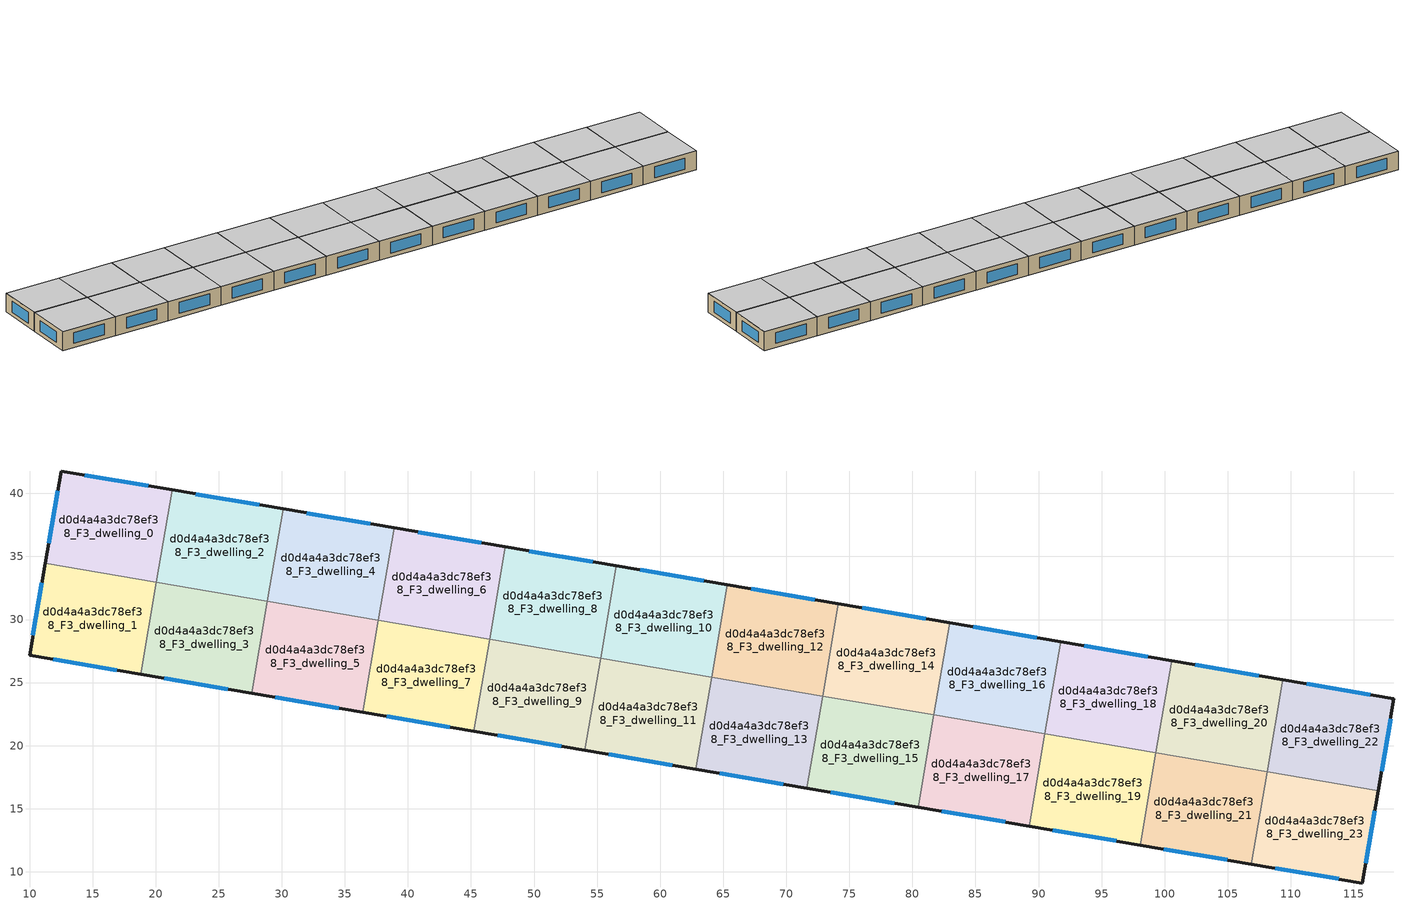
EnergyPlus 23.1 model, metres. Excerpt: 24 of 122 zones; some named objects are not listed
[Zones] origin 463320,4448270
d0d4a4a3dc78ef38_F3_dwelling_0
 floor to d0d4a4a3dc78ef38_F2_dwelling_0 (EU_floor_Construction): 21.3,40.27 20.05,32.96 11.25,34.47 12.51,41.78 z9
 wall outside (EU_wall_Construction): 21.3,40.27 12.51,41.78 11.25,34.47 z9:12
 wall to d0d4a4a3dc78ef38_F3_dwelling_1 (EU_wall_Construction): 11.25,34.47 20.05,32.96 z9:12
 wall to d0d4a4a3dc78ef38_F3_dwelling_2 (EU_wall_Construction): 20.06,32.97 21.3,40.27 z9:12
 window (EU_Window_Construction): 12.24,40.21 11.52,36.03 / 19.42,40.59 14.39,41.45 z9.64:11.36
 ceiling to d0d4a4a3dc78ef38_F4_dwelling_0 (EU_floor_Construction): 20.05,32.96 21.3,40.27 12.51,41.78 11.25,34.47 z12
d0d4a4a3dc78ef38_F3_dwelling_1
 floor to d0d4a4a3dc78ef38_F2_dwelling_1 (EU_floor_Construction): 20.05,32.96 18.81,25.66 10,27.17 11.25,34.47 z9
 wall outside (EU_wall_Construction): 11.25,34.47 10,27.17 18.81,25.66 z9:12
 wall to d0d4a4a3dc78ef38_F3_dwelling_3 (EU_wall_Construction): 18.81,25.66 20.05,32.96 z9:12
 window (EU_Window_Construction): 10.98,32.91 10.27,28.73 / 11.88,26.85 16.92,25.99 z9.64:11.36
 ceiling to d0d4a4a3dc78ef38_F4_dwelling_1 (EU_floor_Construction): 18.81,25.66 20.05,32.96 11.25,34.47 10,27.17 z12
d0d4a4a3dc78ef38_F3_dwelling_10
 floor to d0d4a4a3dc78ef38_F2_dwelling_10 (EU_floor_Construction): 65.33,32.74 64.08,25.44 55.27,26.95 56.52,34.25 z9
 wall outside (EU_wall_Construction): 65.33,32.74 56.52,34.25 z9:12
 wall to d0d4a4a3dc78ef38_F3_dwelling_11 (EU_wall_Construction): 55.27,26.95 64.08,25.44 z9:12
 wall to d0d4a4a3dc78ef38_F3_dwelling_8 (EU_wall_Construction): 56.52,34.25 55.27,26.95 z9:12
 wall to d0d4a4a3dc78ef38_F3_dwelling_12 (EU_wall_Construction): 64.08,25.44 65.33,32.74 z9:12
 window (EU_Window_Construction): 63.44,33.07 58.41,33.93 z9.64:11.36
 ceiling to d0d4a4a3dc78ef38_F4_dwelling_10 (EU_floor_Construction): 64.08,25.44 65.33,32.74 56.52,34.25 55.27,26.95 z12
d0d4a4a3dc78ef38_F3_dwelling_11
 floor to d0d4a4a3dc78ef38_F2_dwelling_11 (EU_floor_Construction): 64.08,25.44 62.83,18.14 54.03,19.64 55.27,26.95 z9
 wall outside (EU_wall_Construction): 54.03,19.64 62.83,18.14 z9:12
 wall to d0d4a4a3dc78ef38_F3_dwelling_9 (EU_wall_Construction): 55.27,26.95 54.03,19.64 z9:12
 wall to d0d4a4a3dc78ef38_F3_dwelling_13 (EU_wall_Construction): 62.83,18.14 64.08,25.44 z9:12
 window (EU_Window_Construction): 55.91,19.32 60.94,18.46 z9.64:11.36
 ceiling to d0d4a4a3dc78ef38_F4_dwelling_11 (EU_floor_Construction): 62.83,18.14 64.08,25.44 55.27,26.95 54.03,19.64 z12
d0d4a4a3dc78ef38_F3_dwelling_12
 floor to d0d4a4a3dc78ef38_F2_dwelling_12 (EU_floor_Construction): 74.14,31.24 72.89,23.94 64.08,25.44 65.33,32.74 z9
 wall outside (EU_wall_Construction): 74.14,31.24 65.33,32.74 z9:12
 wall to d0d4a4a3dc78ef38_F3_dwelling_14 (EU_wall_Construction): 72.89,23.94 74.14,31.24 z9:12
 wall to d0d4a4a3dc78ef38_F3_dwelling_13 (EU_wall_Construction): 64.08,25.44 72.89,23.94 z9:12
 window (EU_Window_Construction): 72.25,31.56 67.22,32.42 z9.64:11.36
 ceiling to d0d4a4a3dc78ef38_F4_dwelling_12 (EU_floor_Construction): 72.89,23.94 74.14,31.24 65.33,32.74 64.08,25.44 z12
d0d4a4a3dc78ef38_F3_dwelling_13
 floor to d0d4a4a3dc78ef38_F2_dwelling_13 (EU_floor_Construction): 72.89,23.94 71.64,16.63 62.83,18.14 64.08,25.44 z9
 wall outside (EU_wall_Construction): 62.83,18.14 71.64,16.63 z9:12
 wall to d0d4a4a3dc78ef38_F3_dwelling_15 (EU_wall_Construction): 71.64,16.63 72.89,23.94 z9:12
 window (EU_Window_Construction): 64.72,17.82 69.75,16.96 z9.64:11.36
 ceiling to d0d4a4a3dc78ef38_F4_dwelling_13 (EU_floor_Construction): 71.64,16.63 72.89,23.94 64.08,25.44 62.83,18.14 z12
d0d4a4a3dc78ef38_F3_dwelling_14
 floor to d0d4a4a3dc78ef38_F2_dwelling_14 (EU_floor_Construction): 82.94,29.73 81.69,22.43 72.89,23.94 74.14,31.24 z9
 wall outside (EU_wall_Construction): 82.94,29.73 74.14,31.24 z9:12
 wall to d0d4a4a3dc78ef38_F3_dwelling_15 (EU_wall_Construction): 72.89,23.94 81.69,22.43 z9:12
 wall to d0d4a4a3dc78ef38_F3_dwelling_16 (EU_wall_Construction): 81.69,22.43 82.94,29.73 z9:12
 window (EU_Window_Construction): 81.05,30.05 76.02,30.91 z9.64:11.36
 ceiling to d0d4a4a3dc78ef38_F4_dwelling_14 (EU_floor_Construction): 81.69,22.43 82.94,29.73 74.14,31.24 72.89,23.94 z12
d0d4a4a3dc78ef38_F3_dwelling_15
 floor to d0d4a4a3dc78ef38_F2_dwelling_15 (EU_floor_Construction): 81.69,22.43 80.44,15.13 71.64,16.63 72.89,23.94 z9
 wall outside (EU_wall_Construction): 71.64,16.63 80.44,15.13 z9:12
 wall to d0d4a4a3dc78ef38_F3_dwelling_17 (EU_wall_Construction): 80.44,15.13 81.69,22.43 z9:12
 window (EU_Window_Construction): 73.52,16.31 78.56,15.45 z9.64:11.36
 ceiling to d0d4a4a3dc78ef38_F4_dwelling_15 (EU_floor_Construction): 80.44,15.13 81.69,22.43 72.89,23.94 71.64,16.63 z12
d0d4a4a3dc78ef38_F3_dwelling_16
 floor to d0d4a4a3dc78ef38_F2_dwelling_16 (EU_floor_Construction): 91.75,28.22 90.5,20.92 81.69,22.43 82.94,29.73 z9
 wall outside (EU_wall_Construction): 91.75,28.22 82.94,29.73 z9:12
 wall to d0d4a4a3dc78ef38_F3_dwelling_17 (EU_wall_Construction): 81.69,22.43 90.5,20.92 z9:12
 wall to d0d4a4a3dc78ef38_F3_dwelling_18 (EU_wall_Construction): 90.5,20.92 91.75,28.22 z9:12
 window (EU_Window_Construction): 89.86,28.55 84.83,29.41 z9.64:11.36
 ceiling to d0d4a4a3dc78ef38_F4_dwelling_16 (EU_floor_Construction): 90.5,20.92 91.75,28.22 82.94,29.73 81.69,22.43 z12
d0d4a4a3dc78ef38_F3_dwelling_17
 floor to d0d4a4a3dc78ef38_F2_dwelling_17 (EU_floor_Construction): 90.5,20.92 89.25,13.62 80.44,15.13 81.69,22.43 z9
 wall outside (EU_wall_Construction): 80.44,15.13 89.25,13.62 z9:12
 wall to d0d4a4a3dc78ef38_F3_dwelling_19 (EU_wall_Construction): 89.25,13.62 90.5,20.92 z9:12
 window (EU_Window_Construction): 82.33,14.81 87.37,13.95 z9.64:11.36
 ceiling to d0d4a4a3dc78ef38_F4_dwelling_17 (EU_floor_Construction): 89.25,13.62 90.5,20.92 81.69,22.43 80.44,15.13 z12
d0d4a4a3dc78ef38_F3_dwelling_18
 floor to d0d4a4a3dc78ef38_F2_dwelling_18 (EU_floor_Construction): 100.56,26.72 99.31,19.42 90.5,20.92 91.75,28.22 z9
 wall outside (EU_wall_Construction): 100.56,26.72 91.75,28.22 z9:12
 wall to d0d4a4a3dc78ef38_F3_dwelling_20 (EU_wall_Construction): 99.31,19.42 100.56,26.72 z9:12
 wall to d0d4a4a3dc78ef38_F3_dwelling_19 (EU_wall_Construction): 90.5,20.92 99.31,19.42 z9:12
 window (EU_Window_Construction): 98.67,27.04 93.64,27.9 z9.64:11.36
 ceiling to d0d4a4a3dc78ef38_F4_dwelling_18 (EU_floor_Construction): 99.31,19.42 100.56,26.72 91.75,28.22 90.5,20.92 z12
d0d4a4a3dc78ef38_F3_dwelling_19
 floor to d0d4a4a3dc78ef38_F2_dwelling_19 (EU_floor_Construction): 99.31,19.42 98.06,12.12 89.25,13.62 90.5,20.92 z9
 wall outside (EU_wall_Construction): 89.25,13.62 98.06,12.12 z9:12
 wall to d0d4a4a3dc78ef38_F3_dwelling_21 (EU_wall_Construction): 98.06,12.12 99.31,19.42 z9:12
 window (EU_Window_Construction): 91.14,13.3 96.17,12.44 z9.64:11.36
 ceiling to d0d4a4a3dc78ef38_F4_dwelling_19 (EU_floor_Construction): 98.06,12.12 99.31,19.42 90.5,20.92 89.25,13.62 z12
d0d4a4a3dc78ef38_F3_dwelling_2
 floor to d0d4a4a3dc78ef38_F2_dwelling_2 (EU_floor_Construction): 30.11,38.77 28.86,31.46 20.06,32.97 21.3,40.27 z9
 wall outside (EU_wall_Construction): 30.11,38.77 21.3,40.27 z9:12
 wall to d0d4a4a3dc78ef38_F3_dwelling_4 (EU_wall_Construction): 28.86,31.46 30.11,38.77 z9:12
 wall to d0d4a4a3dc78ef38_F3_dwelling_3 (EU_wall_Construction): 20.06,32.97 28.86,31.46 z9:12
 window (EU_Window_Construction): 28.22,39.09 23.19,39.95 z9.64:11.36
 ceiling to d0d4a4a3dc78ef38_F4_dwelling_2 (EU_floor_Construction): 28.86,31.46 30.11,38.77 21.3,40.27 20.06,32.97 z12
d0d4a4a3dc78ef38_F3_dwelling_20
 floor to d0d4a4a3dc78ef38_F2_dwelling_20 (EU_floor_Construction): 109.36,25.21 108.12,17.91 99.31,19.42 100.56,26.72 z9
 wall outside (EU_wall_Construction): 109.36,25.21 100.56,26.72 z9:12
 wall to d0d4a4a3dc78ef38_F3_dwelling_21 (EU_wall_Construction): 99.31,19.42 108.12,17.91 z9:12
 wall to d0d4a4a3dc78ef38_F3_dwelling_22 (EU_wall_Construction): 108.12,17.92 109.36,25.21 z9:12
 window (EU_Window_Construction): 107.48,25.53 102.44,26.4 z9.64:11.36
 ceiling to d0d4a4a3dc78ef38_F4_dwelling_20 (EU_floor_Construction): 108.12,17.91 109.36,25.21 100.56,26.72 99.31,19.42 z12
d0d4a4a3dc78ef38_F3_dwelling_21
 floor to d0d4a4a3dc78ef38_F2_dwelling_21 (EU_floor_Construction): 108.12,17.91 106.87,10.61 98.06,12.12 99.31,19.42 z9
 wall outside (EU_wall_Construction): 98.06,12.12 106.87,10.61 z9:12
 wall to d0d4a4a3dc78ef38_F3_dwelling_23 (EU_wall_Construction): 106.87,10.61 108.12,17.91 z9:12
 window (EU_Window_Construction): 99.95,11.8 104.98,10.94 z9.64:11.36
 ceiling to d0d4a4a3dc78ef38_F4_dwelling_21 (EU_floor_Construction): 106.87,10.61 108.12,17.91 99.31,19.42 98.06,12.12 z12
d0d4a4a3dc78ef38_F3_dwelling_22
 floor to d0d4a4a3dc78ef38_F2_dwelling_22 (EU_floor_Construction): 118.18,23.7 116.93,16.41 108.12,17.92 109.36,25.21 z9
 wall outside (EU_wall_Construction): 116.93,16.41 118.18,23.7 109.36,25.21 z9:12
 wall to d0d4a4a3dc78ef38_F3_dwelling_23 (EU_wall_Construction): 108.12,17.92 116.93,16.41 z9:12
 window (EU_Window_Construction): 117.2,17.97 117.91,22.14 / 116.29,24.03 111.25,24.89 z9.64:11.36
 ceiling to d0d4a4a3dc78ef38_F4_dwelling_22 (EU_floor_Construction): 116.93,16.41 118.18,23.7 109.36,25.21 108.12,17.92 z12
d0d4a4a3dc78ef38_F3_dwelling_23
 floor to d0d4a4a3dc78ef38_F2_dwelling_23 (EU_floor_Construction): 116.93,16.41 115.67,9.11 106.87,10.61 108.12,17.92 z9
 wall outside (EU_wall_Construction): 106.87,10.61 115.67,9.11 116.93,16.41 z9:12
 window (EU_Window_Construction): 115.94,10.67 116.66,14.85 / 108.75,10.29 113.78,9.43 z9.64:11.36
 ceiling to d0d4a4a3dc78ef38_F4_dwelling_23 (EU_floor_Construction): 115.67,9.11 116.93,16.41 108.12,17.92 106.87,10.61 z12
d0d4a4a3dc78ef38_F3_dwelling_3
 floor to d0d4a4a3dc78ef38_F2_dwelling_3 (EU_floor_Construction): 28.86,31.46 27.61,24.16 18.81,25.66 20.06,32.97 z9
 wall outside (EU_wall_Construction): 18.81,25.66 27.61,24.16 z9:12
 wall to d0d4a4a3dc78ef38_F3_dwelling_5 (EU_wall_Construction): 27.61,24.16 28.86,31.46 z9:12
 window (EU_Window_Construction): 20.69,25.34 25.72,24.48 z9.64:11.36
 ceiling to d0d4a4a3dc78ef38_F4_dwelling_3 (EU_floor_Construction): 27.61,24.16 28.86,31.46 20.06,32.97 18.81,25.66 z12
d0d4a4a3dc78ef38_F3_dwelling_4
 floor to d0d4a4a3dc78ef38_F2_dwelling_4 (EU_floor_Construction): 38.91,37.26 37.66,29.96 28.86,31.46 30.11,38.77 z9
 wall outside (EU_wall_Construction): 38.91,37.26 30.11,38.77 z9:12
 wall to d0d4a4a3dc78ef38_F3_dwelling_6 (EU_wall_Construction): 37.66,29.96 38.91,37.26 z9:12
 wall to d0d4a4a3dc78ef38_F3_dwelling_5 (EU_wall_Construction): 28.86,31.46 37.66,29.96 z9:12
 window (EU_Window_Construction): 37.03,37.58 31.99,38.44 z9.64:11.36
 ceiling to d0d4a4a3dc78ef38_F4_dwelling_4 (EU_floor_Construction): 37.66,29.96 38.91,37.26 30.11,38.77 28.86,31.46 z12
d0d4a4a3dc78ef38_F3_dwelling_5
 floor to d0d4a4a3dc78ef38_F2_dwelling_5 (EU_floor_Construction): 37.66,29.96 36.41,22.66 27.61,24.16 28.86,31.46 z9
 wall outside (EU_wall_Construction): 27.61,24.16 36.41,22.66 z9:12
 wall to d0d4a4a3dc78ef38_F3_dwelling_7 (EU_wall_Construction): 36.41,22.66 37.66,29.96 z9:12
 window (EU_Window_Construction): 29.5,23.84 34.53,22.98 z9.64:11.36
 ceiling to d0d4a4a3dc78ef38_F4_dwelling_5 (EU_floor_Construction): 36.41,22.66 37.66,29.96 28.86,31.46 27.61,24.16 z12
d0d4a4a3dc78ef38_F3_dwelling_6
 floor to d0d4a4a3dc78ef38_F2_dwelling_6 (EU_floor_Construction): 47.72,35.75 46.47,28.45 37.66,29.96 38.91,37.26 z9
 wall outside (EU_wall_Construction): 47.72,35.75 38.91,37.26 z9:12
 wall to d0d4a4a3dc78ef38_F3_dwelling_7 (EU_wall_Construction): 37.66,29.96 46.47,28.45 45.22,21.15 z9:12
 wall to d0d4a4a3dc78ef38_F3_dwelling_9 (EU_wall_Construction): 45.22,21.15 46.47,28.45 z9:12
 wall to d0d4a4a3dc78ef38_F3_dwelling_8 (EU_wall_Construction): 46.47,28.45 47.72,35.75 z9:12
 window (EU_Window_Construction): 45.83,36.08 40.8,36.94 z9.64:11.36
 ceiling to d0d4a4a3dc78ef38_F4_dwelling_6 (EU_floor_Construction): 46.47,28.45 47.72,35.75 38.91,37.26 37.66,29.96 z12
d0d4a4a3dc78ef38_F3_dwelling_7
 floor to d0d4a4a3dc78ef38_F2_dwelling_7 (EU_floor_Construction): 46.47,28.45 45.22,21.15 36.41,22.66 37.66,29.96 z9
 wall outside (EU_wall_Construction): 36.41,22.66 45.22,21.15 z9:12
 window (EU_Window_Construction): 38.3,22.33 43.33,21.47 z9.64:11.36
 ceiling to d0d4a4a3dc78ef38_F4_dwelling_7 (EU_floor_Construction): 45.22,21.15 46.47,28.45 37.66,29.96 36.41,22.66 z12
d0d4a4a3dc78ef38_F3_dwelling_8
 floor to d0d4a4a3dc78ef38_F2_dwelling_8 (EU_floor_Construction): 56.52,34.25 55.27,26.95 46.47,28.45 47.72,35.75 z9
 wall outside (EU_wall_Construction): 56.52,34.25 47.72,35.75 z9:12
 wall to d0d4a4a3dc78ef38_F3_dwelling_9 (EU_wall_Construction): 46.47,28.45 55.27,26.95 z9:12
 window (EU_Window_Construction): 54.64,34.57 49.6,35.43 z9.64:11.36
 ceiling to d0d4a4a3dc78ef38_F4_dwelling_8 (EU_floor_Construction): 55.27,26.95 56.52,34.25 47.72,35.75 46.47,28.45 z12
d0d4a4a3dc78ef38_F3_dwelling_9
 floor to d0d4a4a3dc78ef38_F2_dwelling_9 (EU_floor_Construction): 55.27,26.95 54.03,19.64 45.22,21.15 46.47,28.45 z9
 wall outside (EU_wall_Construction): 45.22,21.15 54.03,19.64 z9:12
 window (EU_Window_Construction): 47.11,20.83 52.14,19.97 z9.64:11.36
 ceiling to d0d4a4a3dc78ef38_F4_dwelling_9 (EU_floor_Construction): 54.03,19.64 55.27,26.95 46.47,28.45 45.22,21.15 z12
[Building]
EU S2 Campaign: North Axis=0; Terrain=City; Solar Distribution=FullExterior
[Site:Location]
Yerevan-Zvartnots.Intl.AP: Latitude=40.15; Longitude=44.383; Time Zone=4; Elevation=854
[SizingPeriod:WeatherFileDays]
AnnualSizingPeriod: Begin Month=1; Begin Day of Month=1; End Month=12; End Day of Month=31; Day of Week for Start Day=Monday; Use Weather File Daylight Saving Period=No; Use Weather File Rain and Snow Indicators=No
[MATERIAL]
EU_InternalMass_Material: Roughness=MediumRough; Thickness=0.1; Conductivity=1; Density=1800; Specific Heat=900; Thermal Absorptance=0.9; Solar Absorptance=0.7; Visible Absorptance=0.7
[MATERIAL:NOMASS] Roughness=MediumRough; Thermal Absorptance=0.9; Solar Absorptance=0.7; Visible Absorptance=0.7
Name | Thermal Resistance
EU_wall_NoMass | 1.05043
EU_floor_NoMass | 0.478065
[WINDOWMATERIAL:SIMPLEGLAZINGSYSTEM]
EU_Window_SimpleGlazing: UFactor=2.5566; Solar Heat Gain Coefficient=0.75; Visible Transmittance=0.75
[CONSTRUCTION]
EU_wall_Construction: EU_wall_NoMass
EU_floor_Construction: EU_floor_NoMass
EU_Window_Construction: EU_Window_SimpleGlazing
EU_InternalMass_Construction: EU_InternalMass_Material
[ZONE] Type=1; Multiplier=1; Ceiling Height=autocalculate; Floor Area=autocalculate; Part of Total Floor Area=Yes
Name | Volume
d0d4a4a3dc78ef38_F3_dwelling_0 | 198.545
d0d4a4a3dc78ef38_F3_dwelling_1; d0d4a4a3dc78ef38_F3_dwelling_14 | 198.53
d0d4a4a3dc78ef38_F3_dwelling_10 | 198.547
d0d4a4a3dc78ef38_F3_dwelling_11; d0d4a4a3dc78ef38_F3_dwelling_13 | 198.533
d0d4a4a3dc78ef38_F3_dwelling_12; d0d4a4a3dc78ef38_F3_dwelling_20 | 198.52
d0d4a4a3dc78ef38_F3_dwelling_15 | 198.542
d0d4a4a3dc78ef38_F3_dwelling_16 | 198.549
d0d4a4a3dc78ef38_F3_dwelling_17 | 198.564
d0d4a4a3dc78ef38_F3_dwelling_18 | 198.514
d0d4a4a3dc78ef38_F3_dwelling_19 | 198.536
d0d4a4a3dc78ef38_F3_dwelling_2 | 198.519
d0d4a4a3dc78ef38_F3_dwelling_21 | 198.556
d0d4a4a3dc78ef38_F3_dwelling_22; d0d4a4a3dc78ef38_F3_dwelling_3 | 198.531
d0d4a4a3dc78ef38_F3_dwelling_23 | 198.546
d0d4a4a3dc78ef38_F3_dwelling_4 | 198.548
d0d4a4a3dc78ef38_F3_dwelling_5 | 198.56
d0d4a4a3dc78ef38_F3_dwelling_6 | 198.539
d0d4a4a3dc78ef38_F3_dwelling_7 | 198.523
d0d4a4a3dc78ef38_F3_dwelling_8 | 198.534
d0d4a4a3dc78ef38_F3_dwelling_9 | 198.537
[INTERNALMASS] Construction=EU_InternalMass_Construction
Name | Zone or ZoneList | Surface Area
d0d4a4a3dc78ef38_F3_dwelling_0_EU_InternalMass | d0d4a4a3dc78ef38_F3_dwelling_0 | 66.1833
d0d4a4a3dc78ef38_F3_dwelling_1_EU_InternalMass | d0d4a4a3dc78ef38_F3_dwelling_1 | 66.1776
d0d4a4a3dc78ef38_F3_dwelling_2_EU_InternalMass | d0d4a4a3dc78ef38_F3_dwelling_2 | 66.1735
d0d4a4a3dc78ef38_F3_dwelling_3_EU_InternalMass | d0d4a4a3dc78ef38_F3_dwelling_3 | 66.1829
d0d4a4a3dc78ef38_F3_dwelling_4_EU_InternalMass | d0d4a4a3dc78ef38_F3_dwelling_4 | 66.1764
d0d4a4a3dc78ef38_F3_dwelling_5_EU_InternalMass | d0d4a4a3dc78ef38_F3_dwelling_5 | 66.1832
d0d4a4a3dc78ef38_F3_dwelling_6_EU_InternalMass | d0d4a4a3dc78ef38_F3_dwelling_6 | 66.1834
d0d4a4a3dc78ef38_F3_dwelling_7_EU_InternalMass | d0d4a4a3dc78ef38_F3_dwelling_7 | 66.1763
d0d4a4a3dc78ef38_F3_dwelling_8_EU_InternalMass | d0d4a4a3dc78ef38_F3_dwelling_8 | 66.178
d0d4a4a3dc78ef38_F3_dwelling_9_EU_InternalMass | d0d4a4a3dc78ef38_F3_dwelling_9 | 66.1815
d0d4a4a3dc78ef38_F3_dwelling_10_EU_InternalMass | d0d4a4a3dc78ef38_F3_dwelling_10 | 66.1824
d0d4a4a3dc78ef38_F3_dwelling_11_EU_InternalMass | d0d4a4a3dc78ef38_F3_dwelling_11 | 66.1796
d0d4a4a3dc78ef38_F3_dwelling_12_EU_InternalMass | d0d4a4a3dc78ef38_F3_dwelling_12 | 66.1736
d0d4a4a3dc78ef38_F3_dwelling_13_EU_InternalMass | d0d4a4a3dc78ef38_F3_dwelling_13 | 66.1788
d0d4a4a3dc78ef38_F3_dwelling_14_EU_InternalMass | d0d4a4a3dc78ef38_F3_dwelling_14 | 66.1765
d0d4a4a3dc78ef38_F3_dwelling_15_EU_InternalMass | d0d4a4a3dc78ef38_F3_dwelling_15 | 66.1805
d0d4a4a3dc78ef38_F3_dwelling_16_EU_InternalMass | d0d4a4a3dc78ef38_F3_dwelling_16 | 66.1829
d0d4a4a3dc78ef38_F3_dwelling_17_EU_InternalMass | d0d4a4a3dc78ef38_F3_dwelling_17 | 66.186
d0d4a4a3dc78ef38_F3_dwelling_18_EU_InternalMass | d0d4a4a3dc78ef38_F3_dwelling_18 | 66.1734
d0d4a4a3dc78ef38_F3_dwelling_19_EU_InternalMass | d0d4a4a3dc78ef38_F3_dwelling_19 | 66.181
d0d4a4a3dc78ef38_F3_dwelling_20_EU_InternalMass | d0d4a4a3dc78ef38_F3_dwelling_20 | 66.1735
d0d4a4a3dc78ef38_F3_dwelling_21_EU_InternalMass | d0d4a4a3dc78ef38_F3_dwelling_21 | 66.1856
d0d4a4a3dc78ef38_F3_dwelling_22_EU_InternalMass | d0d4a4a3dc78ef38_F3_dwelling_22 | 66.1774
d0d4a4a3dc78ef38_F3_dwelling_23_EU_InternalMass | d0d4a4a3dc78ef38_F3_dwelling_23 | 66.1834
[OTHEREQUIPMENT] Fuel Type=Electricity; Design Level Calculation Method=Watts/Area; Power per Zone Floor Area=1; Fraction Latent=0; Fraction Radiant=0; Fraction Lost=0; Carbon Dioxide Generation Rate=0; EndUse Subcategory=EU_Step8_InternalGains
Name | Zone or ZoneList or Space or SpaceList | Schedule
EU_Step8_InternalGain_d0d4a4a3dc78ef38_F3_dwelling_0_f000 | d0d4a4a3dc78ef38_F3_dwelling_0 | EU_Step8_GainSchedule_d0d4a4a3dc78ef38_F3_dwelling_0_f000
EU_Step8_InternalGain_d0d4a4a3dc78ef38_F3_dwelling_1_f000 | d0d4a4a3dc78ef38_F3_dwelling_1 | EU_Step8_GainSchedule_d0d4a4a3dc78ef38_F3_dwelling_1_f000
EU_Step8_InternalGain_d0d4a4a3dc78ef38_F3_dwelling_2_f000 | d0d4a4a3dc78ef38_F3_dwelling_2 | EU_Step8_GainSchedule_d0d4a4a3dc78ef38_F3_dwelling_2_f000
EU_Step8_InternalGain_d0d4a4a3dc78ef38_F3_dwelling_3_f000 | d0d4a4a3dc78ef38_F3_dwelling_3 | EU_Step8_GainSchedule_d0d4a4a3dc78ef38_F3_dwelling_3_f000
EU_Step8_InternalGain_d0d4a4a3dc78ef38_F3_dwelling_4_f000 | d0d4a4a3dc78ef38_F3_dwelling_4 | EU_Step8_GainSchedule_d0d4a4a3dc78ef38_F3_dwelling_4_f000
EU_Step8_InternalGain_d0d4a4a3dc78ef38_F3_dwelling_5_f000 | d0d4a4a3dc78ef38_F3_dwelling_5 | EU_Step8_GainSchedule_d0d4a4a3dc78ef38_F3_dwelling_5_f000
EU_Step8_InternalGain_d0d4a4a3dc78ef38_F3_dwelling_6_f000 | d0d4a4a3dc78ef38_F3_dwelling_6 | EU_Step8_GainSchedule_d0d4a4a3dc78ef38_F3_dwelling_6_f000
EU_Step8_InternalGain_d0d4a4a3dc78ef38_F3_dwelling_7_f000 | d0d4a4a3dc78ef38_F3_dwelling_7 | EU_Step8_GainSchedule_d0d4a4a3dc78ef38_F3_dwelling_7_f000
EU_Step8_InternalGain_d0d4a4a3dc78ef38_F3_dwelling_8_f000 | d0d4a4a3dc78ef38_F3_dwelling_8 | EU_Step8_GainSchedule_d0d4a4a3dc78ef38_F3_dwelling_8_f000
EU_Step8_InternalGain_d0d4a4a3dc78ef38_F3_dwelling_9_f000 | d0d4a4a3dc78ef38_F3_dwelling_9 | EU_Step8_GainSchedule_d0d4a4a3dc78ef38_F3_dwelling_9_f000
EU_Step8_InternalGain_d0d4a4a3dc78ef38_F3_dwelling_10_f000 | d0d4a4a3dc78ef38_F3_dwelling_10 | EU_Step8_GainSchedule_d0d4a4a3dc78ef38_F3_dwelling_10_f000
EU_Step8_InternalGain_d0d4a4a3dc78ef38_F3_dwelling_11_f000 | d0d4a4a3dc78ef38_F3_dwelling_11 | EU_Step8_GainSchedule_d0d4a4a3dc78ef38_F3_dwelling_11_f000
EU_Step8_InternalGain_d0d4a4a3dc78ef38_F3_dwelling_12_f000 | d0d4a4a3dc78ef38_F3_dwelling_12 | EU_Step8_GainSchedule_d0d4a4a3dc78ef38_F3_dwelling_12_f000
EU_Step8_InternalGain_d0d4a4a3dc78ef38_F3_dwelling_13_f000 | d0d4a4a3dc78ef38_F3_dwelling_13 | EU_Step8_GainSchedule_d0d4a4a3dc78ef38_F3_dwelling_13_f000
EU_Step8_InternalGain_d0d4a4a3dc78ef38_F3_dwelling_14_f000 | d0d4a4a3dc78ef38_F3_dwelling_14 | EU_Step8_GainSchedule_d0d4a4a3dc78ef38_F3_dwelling_14_f000
EU_Step8_InternalGain_d0d4a4a3dc78ef38_F3_dwelling_15_f000 | d0d4a4a3dc78ef38_F3_dwelling_15 | EU_Step8_GainSchedule_d0d4a4a3dc78ef38_F3_dwelling_15_f000
EU_Step8_InternalGain_d0d4a4a3dc78ef38_F3_dwelling_16_f000 | d0d4a4a3dc78ef38_F3_dwelling_16 | EU_Step8_GainSchedule_d0d4a4a3dc78ef38_F3_dwelling_16_f000
EU_Step8_InternalGain_d0d4a4a3dc78ef38_F3_dwelling_17_f000 | d0d4a4a3dc78ef38_F3_dwelling_17 | EU_Step8_GainSchedule_d0d4a4a3dc78ef38_F3_dwelling_17_f000
EU_Step8_InternalGain_d0d4a4a3dc78ef38_F3_dwelling_18_f000 | d0d4a4a3dc78ef38_F3_dwelling_18 | EU_Step8_GainSchedule_d0d4a4a3dc78ef38_F3_dwelling_18_f000
EU_Step8_InternalGain_d0d4a4a3dc78ef38_F3_dwelling_19_f000 | d0d4a4a3dc78ef38_F3_dwelling_19 | EU_Step8_GainSchedule_d0d4a4a3dc78ef38_F3_dwelling_19_f000
EU_Step8_InternalGain_d0d4a4a3dc78ef38_F3_dwelling_20_f000 | d0d4a4a3dc78ef38_F3_dwelling_20 | EU_Step8_GainSchedule_d0d4a4a3dc78ef38_F3_dwelling_20_f000
EU_Step8_InternalGain_d0d4a4a3dc78ef38_F3_dwelling_21_f000 | d0d4a4a3dc78ef38_F3_dwelling_21 | EU_Step8_GainSchedule_d0d4a4a3dc78ef38_F3_dwelling_21_f000
EU_Step8_InternalGain_d0d4a4a3dc78ef38_F3_dwelling_22_f000 | d0d4a4a3dc78ef38_F3_dwelling_22 | EU_Step8_GainSchedule_d0d4a4a3dc78ef38_F3_dwelling_22_f000
EU_Step8_InternalGain_d0d4a4a3dc78ef38_F3_dwelling_23_f000 | d0d4a4a3dc78ef38_F3_dwelling_23 | EU_Step8_GainSchedule_d0d4a4a3dc78ef38_F3_dwelling_23_f000
[ZONEVENTILATION:DESIGNFLOWRATE] Schedule=EU_AlwaysOn; Design Flow Rate Calculation Method=AirChanges/Hour; Air Changes per Hour=0.557805; Ventilation Type=Natural; Fan Pressure Rise=0; Fan Total Efficiency=1; Constant Term Coefficient=1; Temperature Term Coefficient=0; Velocity Term Coefficient=0; Velocity Squared Term Coefficient=0; Minimum Indoor Temperature=-100; Maximum Indoor Temperature=100; Delta Temperature=-100; Minimum Outdoor Temperature=-100; Maximum Outdoor Temperature=100; Maximum Wind Speed=40
Name | Zone or ZoneList or Space or SpaceList
EU_ConstantAir_d0d4a4a3dc78ef38_F3_dwelling_0 | d0d4a4a3dc78ef38_F3_dwelling_0
EU_ConstantAir_d0d4a4a3dc78ef38_F3_dwelling_1 | d0d4a4a3dc78ef38_F3_dwelling_1
EU_ConstantAir_d0d4a4a3dc78ef38_F3_dwelling_2 | d0d4a4a3dc78ef38_F3_dwelling_2
EU_ConstantAir_d0d4a4a3dc78ef38_F3_dwelling_3 | d0d4a4a3dc78ef38_F3_dwelling_3
EU_ConstantAir_d0d4a4a3dc78ef38_F3_dwelling_4 | d0d4a4a3dc78ef38_F3_dwelling_4
EU_ConstantAir_d0d4a4a3dc78ef38_F3_dwelling_5 | d0d4a4a3dc78ef38_F3_dwelling_5
EU_ConstantAir_d0d4a4a3dc78ef38_F3_dwelling_6 | d0d4a4a3dc78ef38_F3_dwelling_6
EU_ConstantAir_d0d4a4a3dc78ef38_F3_dwelling_7 | d0d4a4a3dc78ef38_F3_dwelling_7
EU_ConstantAir_d0d4a4a3dc78ef38_F3_dwelling_8 | d0d4a4a3dc78ef38_F3_dwelling_8
EU_ConstantAir_d0d4a4a3dc78ef38_F3_dwelling_9 | d0d4a4a3dc78ef38_F3_dwelling_9
EU_ConstantAir_d0d4a4a3dc78ef38_F3_dwelling_10 | d0d4a4a3dc78ef38_F3_dwelling_10
EU_ConstantAir_d0d4a4a3dc78ef38_F3_dwelling_11 | d0d4a4a3dc78ef38_F3_dwelling_11
EU_ConstantAir_d0d4a4a3dc78ef38_F3_dwelling_12 | d0d4a4a3dc78ef38_F3_dwelling_12
EU_ConstantAir_d0d4a4a3dc78ef38_F3_dwelling_13 | d0d4a4a3dc78ef38_F3_dwelling_13
EU_ConstantAir_d0d4a4a3dc78ef38_F3_dwelling_14 | d0d4a4a3dc78ef38_F3_dwelling_14
EU_ConstantAir_d0d4a4a3dc78ef38_F3_dwelling_15 | d0d4a4a3dc78ef38_F3_dwelling_15
EU_ConstantAir_d0d4a4a3dc78ef38_F3_dwelling_16 | d0d4a4a3dc78ef38_F3_dwelling_16
EU_ConstantAir_d0d4a4a3dc78ef38_F3_dwelling_17 | d0d4a4a3dc78ef38_F3_dwelling_17
EU_ConstantAir_d0d4a4a3dc78ef38_F3_dwelling_18 | d0d4a4a3dc78ef38_F3_dwelling_18
EU_ConstantAir_d0d4a4a3dc78ef38_F3_dwelling_19 | d0d4a4a3dc78ef38_F3_dwelling_19
EU_ConstantAir_d0d4a4a3dc78ef38_F3_dwelling_20 | d0d4a4a3dc78ef38_F3_dwelling_20
EU_ConstantAir_d0d4a4a3dc78ef38_F3_dwelling_21 | d0d4a4a3dc78ef38_F3_dwelling_21
EU_ConstantAir_d0d4a4a3dc78ef38_F3_dwelling_22 | d0d4a4a3dc78ef38_F3_dwelling_22
EU_ConstantAir_d0d4a4a3dc78ef38_F3_dwelling_23 | d0d4a4a3dc78ef38_F3_dwelling_23
[HVACTEMPLATE:ZONE:IDEALLOADSAIRSYSTEM] System Availability Schedule=EU_AlwaysOn; Maximum Heating Supply Air Temperature=50; Minimum Cooling Supply Air Temperature=13; Maximum Heating Supply Air Humidity Ratio=0.0156; Minimum Cooling Supply Air Humidity Ratio=0.0077; Heating Limit=NoLimit; Cooling Limit=NoLimit; Heating Availability Schedule=EU_AlwaysOn; Cooling Availability Schedule=EU_CoolingOff; Dehumidification Control Type=ConstantSensibleHeatRatio; Cooling Sensible Heat Ratio=0.7; Dehumidification Setpoint=60; Humidification Control Type=None; Humidification Setpoint=30; Outdoor Air Method=None; Outdoor Air Flow Rate per Person=0.00944; Outdoor Air Flow Rate per Zone Floor Area=0; Outdoor Air Flow Rate per Zone=0; Demand Controlled Ventilation Type=None; Outdoor Air Economizer Type=NoEconomizer; Heat Recovery Type=None; Sensible Heat Recovery Effectiveness=0.7; Latent Heat Recovery Effectiveness=0.65
Name | Template Thermostat
d0d4a4a3dc78ef38_F3_dwelling_0 | EU_HeatOnly_d0d4a4a3dc78ef38_F3_dwelling_0
d0d4a4a3dc78ef38_F3_dwelling_1 | EU_HeatOnly_d0d4a4a3dc78ef38_F3_dwelling_1
d0d4a4a3dc78ef38_F3_dwelling_2 | EU_HeatOnly_d0d4a4a3dc78ef38_F3_dwelling_2
d0d4a4a3dc78ef38_F3_dwelling_3 | EU_HeatOnly_d0d4a4a3dc78ef38_F3_dwelling_3
d0d4a4a3dc78ef38_F3_dwelling_4 | EU_HeatOnly_d0d4a4a3dc78ef38_F3_dwelling_4
d0d4a4a3dc78ef38_F3_dwelling_5 | EU_HeatOnly_d0d4a4a3dc78ef38_F3_dwelling_5
d0d4a4a3dc78ef38_F3_dwelling_6 | EU_HeatOnly_d0d4a4a3dc78ef38_F3_dwelling_6
d0d4a4a3dc78ef38_F3_dwelling_7 | EU_HeatOnly_d0d4a4a3dc78ef38_F3_dwelling_7
d0d4a4a3dc78ef38_F3_dwelling_8 | EU_HeatOnly_d0d4a4a3dc78ef38_F3_dwelling_8
d0d4a4a3dc78ef38_F3_dwelling_9 | EU_HeatOnly_d0d4a4a3dc78ef38_F3_dwelling_9
d0d4a4a3dc78ef38_F3_dwelling_10 | EU_HeatOnly_d0d4a4a3dc78ef38_F3_dwelling_10
d0d4a4a3dc78ef38_F3_dwelling_11 | EU_HeatOnly_d0d4a4a3dc78ef38_F3_dwelling_11
d0d4a4a3dc78ef38_F3_dwelling_12 | EU_HeatOnly_d0d4a4a3dc78ef38_F3_dwelling_12
d0d4a4a3dc78ef38_F3_dwelling_13 | EU_HeatOnly_d0d4a4a3dc78ef38_F3_dwelling_13
d0d4a4a3dc78ef38_F3_dwelling_14 | EU_HeatOnly_d0d4a4a3dc78ef38_F3_dwelling_14
d0d4a4a3dc78ef38_F3_dwelling_15 | EU_HeatOnly_d0d4a4a3dc78ef38_F3_dwelling_15
d0d4a4a3dc78ef38_F3_dwelling_16 | EU_HeatOnly_d0d4a4a3dc78ef38_F3_dwelling_16
d0d4a4a3dc78ef38_F3_dwelling_17 | EU_HeatOnly_d0d4a4a3dc78ef38_F3_dwelling_17
d0d4a4a3dc78ef38_F3_dwelling_18 | EU_HeatOnly_d0d4a4a3dc78ef38_F3_dwelling_18
d0d4a4a3dc78ef38_F3_dwelling_19 | EU_HeatOnly_d0d4a4a3dc78ef38_F3_dwelling_19
d0d4a4a3dc78ef38_F3_dwelling_20 | EU_HeatOnly_d0d4a4a3dc78ef38_F3_dwelling_20
d0d4a4a3dc78ef38_F3_dwelling_21 | EU_HeatOnly_d0d4a4a3dc78ef38_F3_dwelling_21
d0d4a4a3dc78ef38_F3_dwelling_22 | EU_HeatOnly_d0d4a4a3dc78ef38_F3_dwelling_22
d0d4a4a3dc78ef38_F3_dwelling_23 | EU_HeatOnly_d0d4a4a3dc78ef38_F3_dwelling_23
[SIZING:ZONE] Zone Cooling Design Supply Air Temperature Input Method=SupplyAirTemperature; Zone Cooling Design Supply Air Temperature=13; Zone Heating Design Supply Air Temperature Input Method=SupplyAirTemperature; Zone Heating Design Supply Air Temperature=50; Zone Cooling Design Supply Air Humidity Ratio=0.008; Zone Heating Design Supply Air Humidity Ratio=0.008; Cooling Design Air Flow Method=DesignDay; Cooling Design Air Flow Rate=0; Cooling Minimum Air Flow per Zone Floor Area=0.000762; Cooling Minimum Air Flow=0; Cooling Minimum Air Flow Fraction=0.2; Heating Design Air Flow Method=DesignDay; Heating Design Air Flow Rate=0; Heating Maximum Air Flow per Zone Floor Area=0.002032; Heating Maximum Air Flow=0.141576; Heating Maximum Air Flow Fraction=0.3; Account for Dedicated Outdoor Air System=No; Dedicated Outdoor Air System Control Strategy=NeutralSupplyAir; Dedicated Outdoor Air Low Setpoint Temperature for Design=autosize; Dedicated Outdoor Air High Setpoint Temperature for Design=autosize; Zone Load Sizing Method=Sensible Load Only No Latent Load; Zone Latent Cooling Design Supply Air Humidity Ratio Input Method=HumidityRatioDifference; Zone Cooling Design Supply Air Humidity Ratio Difference=0.005; Zone Latent Heating Design Supply Air Humidity Ratio Input Method=HumidityRatioDifference; Zone Humidification Design Supply Air Humidity Ratio Difference=0.005
d0d4a4a3dc78ef38_F3_dwelling_0; d0d4a4a3dc78ef38_F3_dwelling_1; d0d4a4a3dc78ef38_F3_dwelling_2; d0d4a4a3dc78ef38_F3_dwelling_3; d0d4a4a3dc78ef38_F3_dwelling_4; d0d4a4a3dc78ef38_F3_dwelling_5; d0d4a4a3dc78ef38_F3_dwelling_6; d0d4a4a3dc78ef38_F3_dwelling_7; d0d4a4a3dc78ef38_F3_dwelling_8; d0d4a4a3dc78ef38_F3_dwelling_9; d0d4a4a3dc78ef38_F3_dwelling_10; d0d4a4a3dc78ef38_F3_dwelling_11; d0d4a4a3dc78ef38_F3_dwelling_12; d0d4a4a3dc78ef38_F3_dwelling_13; d0d4a4a3dc78ef38_F3_dwelling_14; d0d4a4a3dc78ef38_F3_dwelling_15; d0d4a4a3dc78ef38_F3_dwelling_16; d0d4a4a3dc78ef38_F3_dwelling_17; d0d4a4a3dc78ef38_F3_dwelling_18; d0d4a4a3dc78ef38_F3_dwelling_19; d0d4a4a3dc78ef38_F3_dwelling_20; d0d4a4a3dc78ef38_F3_dwelling_21; d0d4a4a3dc78ef38_F3_dwelling_22; d0d4a4a3dc78ef38_F3_dwelling_23
[SCHEDULE:CONSTANT]
Name | Hourly Value
EU_AlwaysOn | 1
EU_CoolingOff | 0
[SCHEDULE:FILE] Column Number=1; Rows to Skip at Top=0; Number of Hours of Data=8760; Column Separator=Comma; Interpolate to Timestep=No; Minutes per Item=60; Adjust Schedule for Daylight Savings=Yes
Name | File
EU_Step8_GainSchedule_d0d4a4a3dc78ef38_F3_dwelling_0_f000 | ../../schedules/d0d4a4a3dc78ef38/d0d4a4a3dc78ef38_F3_dwelling_0_f000_gain.csv
EU_Step8_GainSchedule_d0d4a4a3dc78ef38_F3_dwelling_1_f000 | ../../schedules/d0d4a4a3dc78ef38/d0d4a4a3dc78ef38_F3_dwelling_1_f000_gain.csv
EU_Step8_GainSchedule_d0d4a4a3dc78ef38_F3_dwelling_2_f000 | ../../schedules/d0d4a4a3dc78ef38/d0d4a4a3dc78ef38_F3_dwelling_2_f000_gain.csv
EU_Step8_GainSchedule_d0d4a4a3dc78ef38_F3_dwelling_3_f000 | ../../schedules/d0d4a4a3dc78ef38/d0d4a4a3dc78ef38_F3_dwelling_3_f000_gain.csv
EU_Step8_GainSchedule_d0d4a4a3dc78ef38_F3_dwelling_4_f000 | ../../schedules/d0d4a4a3dc78ef38/d0d4a4a3dc78ef38_F3_dwelling_4_f000_gain.csv
EU_Step8_GainSchedule_d0d4a4a3dc78ef38_F3_dwelling_5_f000 | ../../schedules/d0d4a4a3dc78ef38/d0d4a4a3dc78ef38_F3_dwelling_5_f000_gain.csv
EU_Step8_GainSchedule_d0d4a4a3dc78ef38_F3_dwelling_6_f000 | ../../schedules/d0d4a4a3dc78ef38/d0d4a4a3dc78ef38_F3_dwelling_6_f000_gain.csv
EU_Step8_GainSchedule_d0d4a4a3dc78ef38_F3_dwelling_7_f000 | ../../schedules/d0d4a4a3dc78ef38/d0d4a4a3dc78ef38_F3_dwelling_7_f000_gain.csv
EU_Step8_GainSchedule_d0d4a4a3dc78ef38_F3_dwelling_8_f000 | ../../schedules/d0d4a4a3dc78ef38/d0d4a4a3dc78ef38_F3_dwelling_8_f000_gain.csv
EU_Step8_GainSchedule_d0d4a4a3dc78ef38_F3_dwelling_9_f000 | ../../schedules/d0d4a4a3dc78ef38/d0d4a4a3dc78ef38_F3_dwelling_9_f000_gain.csv
EU_Step8_GainSchedule_d0d4a4a3dc78ef38_F3_dwelling_10_f000 | ../../schedules/d0d4a4a3dc78ef38/d0d4a4a3dc78ef38_F3_dwelling_10_f000_gain.csv
EU_Step8_GainSchedule_d0d4a4a3dc78ef38_F3_dwelling_11_f000 | ../../schedules/d0d4a4a3dc78ef38/d0d4a4a3dc78ef38_F3_dwelling_11_f000_gain.csv
EU_Step8_GainSchedule_d0d4a4a3dc78ef38_F3_dwelling_12_f000 | ../../schedules/d0d4a4a3dc78ef38/d0d4a4a3dc78ef38_F3_dwelling_12_f000_gain.csv
EU_Step8_GainSchedule_d0d4a4a3dc78ef38_F3_dwelling_13_f000 | ../../schedules/d0d4a4a3dc78ef38/d0d4a4a3dc78ef38_F3_dwelling_13_f000_gain.csv
EU_Step8_GainSchedule_d0d4a4a3dc78ef38_F3_dwelling_14_f000 | ../../schedules/d0d4a4a3dc78ef38/d0d4a4a3dc78ef38_F3_dwelling_14_f000_gain.csv
EU_Step8_GainSchedule_d0d4a4a3dc78ef38_F3_dwelling_15_f000 | ../../schedules/d0d4a4a3dc78ef38/d0d4a4a3dc78ef38_F3_dwelling_15_f000_gain.csv
EU_Step8_GainSchedule_d0d4a4a3dc78ef38_F3_dwelling_16_f000 | ../../schedules/d0d4a4a3dc78ef38/d0d4a4a3dc78ef38_F3_dwelling_16_f000_gain.csv
EU_Step8_GainSchedule_d0d4a4a3dc78ef38_F3_dwelling_17_f000 | ../../schedules/d0d4a4a3dc78ef38/d0d4a4a3dc78ef38_F3_dwelling_17_f000_gain.csv
EU_Step8_GainSchedule_d0d4a4a3dc78ef38_F3_dwelling_18_f000 | ../../schedules/d0d4a4a3dc78ef38/d0d4a4a3dc78ef38_F3_dwelling_18_f000_gain.csv
EU_Step8_GainSchedule_d0d4a4a3dc78ef38_F3_dwelling_19_f000 | ../../schedules/d0d4a4a3dc78ef38/d0d4a4a3dc78ef38_F3_dwelling_19_f000_gain.csv
EU_Step8_GainSchedule_d0d4a4a3dc78ef38_F3_dwelling_20_f000 | ../../schedules/d0d4a4a3dc78ef38/d0d4a4a3dc78ef38_F3_dwelling_20_f000_gain.csv
EU_Step8_GainSchedule_d0d4a4a3dc78ef38_F3_dwelling_21_f000 | ../../schedules/d0d4a4a3dc78ef38/d0d4a4a3dc78ef38_F3_dwelling_21_f000_gain.csv
EU_Step8_GainSchedule_d0d4a4a3dc78ef38_F3_dwelling_22_f000 | ../../schedules/d0d4a4a3dc78ef38/d0d4a4a3dc78ef38_F3_dwelling_22_f000_gain.csv
EU_Step8_GainSchedule_d0d4a4a3dc78ef38_F3_dwelling_23_f000 | ../../schedules/d0d4a4a3dc78ef38/d0d4a4a3dc78ef38_F3_dwelling_23_f000_gain.csv
